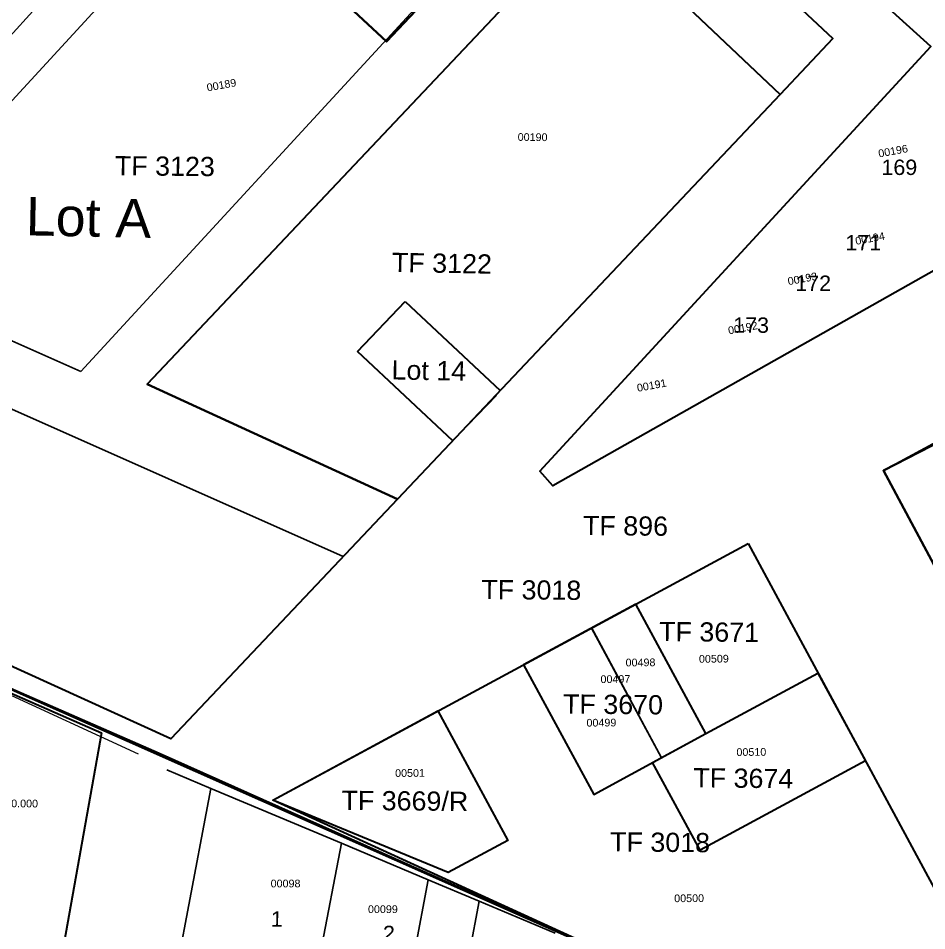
# Model space of a CAD drawing. Header units: metres. Extents: x 0 to 1324930, y 0 to 1631912.
# Drawn here: x 253151.8 to 253270.1, y 1629801 to 1629919.7 of the extents above; entities that cross this region are included whole.
import ezdxf
from ezdxf.enums import TextEntityAlignment as Align

# ---------------------------------------------------------------- set-up
doc = ezdxf.new("R2010")
doc.units = ezdxf.units.M
doc.header["$MEASUREMENT"] = 0
for name, color, linetype in [('historique_numero_parcelle', 7, 'Continuous'), ('limites_parcelles', 7, 'Continuous'), ('limites_sections', 7, 'Continuous'), ('limites_tf', 7, 'Continuous'), ('numero_lot', 7, 'Continuous'), ('numero_parcelle', 7, 'Continuous'), ('toponymie', 7, 'Continuous')]:
    doc.layers.add(name, color=color, linetype=linetype)
doc.layers.add('Numero_TF', color=7, linetype='Continuous', lineweight=0)
doc.layers.add('TF EN HATT', color=5, linetype='Continuous', lineweight=13)
doc.styles.get("Standard").update_dxf_attribs({"font": 'txt.shx'})
doc.styles.add('Style-Arial', font='arial.ttf')
doc.styles.add('Style-txt', font='txt.shx')
doc.styles.add('Styledgn000', font='dgn000.shx')

msp = doc.modelspace()

# ---------------------------------------------------------------- linework, layer by layer
at = {"layer": 'limites_parcelles'}
for p, q in [((253206.49658, 1629978.86074), (253127.88644, 1629892.20027)), ((253130.55365, 1629886.84214), (253203.81078, 1629966.40166)), ((253226.32302, 1629945.86127), (253159.96859, 1629873.79698)), ((253102.68887, 1629890.3186), (253194.12346, 1629849.71547)), ((253159.96859, 1629873.79698), (253130.55365, 1629886.84214)), ((253214.06908, 1629870.68141), (253207.84142, 1629864.19231)), ((253140.06562, 1629837.2331), (253163.47235, 1629826.85024)), ((253171.17838, 1629821.95421), (253176.91013, 1629819.54347)), ((253173.71567, 1629802.7855), (253176.91013, 1629819.54347)), ((253176.91013, 1629819.54347), (253193.8729, 1629812.40904)), ((253193.8729, 1629812.40904), (253190.65067, 1629795.50672)), ((253193.8729, 1629812.40904), (253205.1824, 1629807.65234)), ((253205.1824, 1629807.65234), (253202.43787, 1629793.257)), ((253205.1824, 1629807.65234), (253211.80368, 1629804.86747)), ((253208.80268, 1629789.1489), (253211.80368, 1629804.86747)), ((253211.80368, 1629804.86747), (253221.70325, 1629800.70378)), ((253172.9714, 1629798.88101), (253173.71567, 1629802.7855))]:
    msp.add_line(p, q, dxfattribs=at)
at = {"layer": 'limites_sections', "color": 112, "linetype": 'Continuous', "lineweight": 40, "flags": 128}
msp.add_lwpolyline([(253271.08256, 1630189.80614), (253278.66491, 1630062.12861), (253370.89489, 1630071.74561), (253349.87463, 1629905.00727), (253292.36857, 1629875.25951), (253264.42056, 1629860.90563), (253283.21815, 1629825.84344), (253276.08156, 1629797.15961), (253264.68264, 1629775.42816), (253237.80426, 1629775.92513), (253235.59543, 1629794.86585), (253170.14815, 1629824.10855), (253140.06562, 1629837.2331), (253052.3, 1629847.28), (252785.96832, 1629991.31478), (252450.61003, 1630145.3448), (252531.29723, 1630284.32627), (252789.44045, 1630429.78295), (252981.38964, 1630375.00641), (253177.31661, 1630501.61916), (253238.7921, 1630544.17911), (253271.08256, 1630189.80614)], close=True, dxfattribs=at)
for points in [[(253799.36956, 1630038.16252), (253856.42032, 1629838.7166), (253798.76793, 1629726.38384), (253582.75022, 1629367.14207), (253514.63591, 1629393.29182), (253503.68044, 1629399.74735), (253463.16064, 1629612.88736), (253394.94697, 1629619.27583), (253335.50021, 1629603.46312), (253325.48823, 1629598.58362), (253296.43383, 1629591.04183), (253239.42311, 1629594.89294), (253258.48029, 1629694.07782), (253239.84941, 1629709.10854), (253235.59543, 1629794.86585), (253237.80426, 1629775.92513), (253237.80426, 1629775.92513), (253264.68264, 1629775.42816), (253276.08156, 1629797.15961), (253283.21815, 1629825.84344), (253264.42056, 1629860.90563), (253292.36857, 1629875.25951), (253349.87463, 1629905.00727), (253520.67758, 1630008.00346)], [(252919.31833, 1629642.67521), (253000.11128, 1629763.48946), (253052.3, 1629847.28), (253052.3, 1629847.28), (253140.06562, 1629837.2331), (253140.06562, 1629837.2331), (253235.59543, 1629794.86585), (253239.84941, 1629709.10854), (253258.48029, 1629694.07782), (253239.42311, 1629594.89294), (253296.43383, 1629591.04183), (253325.48823, 1629598.58362), (253335.48931, 1629603.43379), (253394.94697, 1629619.27583), (253463.16064, 1629612.88736), (253503.68044, 1629399.74735), (253514.63591, 1629393.29182), (253582.75022, 1629367.14207), (253645.72438, 1629332.79686), (253610.60438, 1629237.23282), (253568.74235, 1629208.53636), (253491.69353, 1628988.97111), (253348.98947, 1629069.99709), (252794.47787, 1629392.61618)]]:
    msp.add_lwpolyline(points, dxfattribs=at)
at = {"layer": 'limites_tf', "color": 5, "linetype": 'Continuous', "lineweight": 30}
for p, q in [((253195.9795, 1629876.39545), (253202.17818, 1629882.90069)), ((253202.17818, 1629882.90069), (253214.55711, 1629871.31001)), ((253208.37811, 1629864.77456), (253195.9795, 1629876.39545))]:
    msp.add_line(p, q, dxfattribs=at)
at = {"layer": 'limites_tf', "color": 5, "linetype": 'Continuous', "lineweight": 30, "flags": 128}
msp.add_lwpolyline([(253279.70055, 1629891.81331), (253221.40517, 1629858.89505), (253219.69786, 1629860.83999), (253270.61023, 1629916.05365), (253209.83025, 1629971.03682), (253248.55522, 1630016.88203), (253356.89581, 1630066.9584)], dxfattribs=at)
for points in [[(253201.05035, 1629984.01812), (253206.49647, 1629978.86062), (253199.62974, 1629971.59236), (253257.8306, 1629917.10795), (253250.96387, 1629909.83969), (253226.3078, 1629933.18999), (253168.62321, 1629872.13259), (253201.18793, 1629857.17968), (253171.66844, 1629825.98986), (253084.70975, 1629865.59689), (253168.30696, 1629961.02082), (253201.05035, 1629984.01812)], [(253246.81984, 1629851.41), (253276.08156, 1629797.15961), (253264.68264, 1629775.42816), (253237.80426, 1629775.92513), (253235.59543, 1629794.86585), (253184.94575, 1629818.02814), (253246.81984, 1629851.41)], [(253162.64131, 1629826.7623), (253106.85683, 1629514.55332), (253047.72508, 1629526.8267), (252943.76993, 1629595.24506), (252948.57407, 1629643.7587), (252984.06534, 1629707.60922), (253000.11128, 1629763.48946), (252982.9399, 1629796.927), (253050.46066, 1629844.66632), (253100.19733, 1629840.39528), (253139.19914, 1629837.0649), (253162.64131, 1629826.7623)], [(253255.90689, 1629834.55711), (253262.08711, 1629823.12156), (253240.5738, 1629811.49691), (253234.38359, 1629822.93257), (253241.30324, 1629826.67009), (253255.90689, 1629834.55711)]]:
    msp.add_lwpolyline(points, close=True, dxfattribs=at)
at = {"layer": 'limites_tf', "color": 3, "linetype": 'Continuous', "flags": 128}
for points in [[(253226.41184, 1629840.46026), (253235.51527, 1629823.60369)], [(253226.42198, 1629840.38967), (253235.5254, 1629823.53311)]]:
    msp.add_lwpolyline(points, dxfattribs=at)
at = {"layer": 'limites_tf', "color": 5, "linetype": 'Continuous', "lineweight": 40}
msp.add_3dface([(253195.64716, 1629934.24213, 0), (253206.60003, 1629923.98651, 0), (253199.7333, 1629916.71824, 0), (253188.78043, 1629926.97387, 0)], dxfattribs=at)
at = {"layer": 'limites_tf', "color": 5, "linetype": 'Continuous', "lineweight": 30}
for points in [[(253226.3078, 1629933.18999), (253250.96387, 1629909.83969), (253201.18793, 1629857.17968), (253168.62321, 1629872.13259)], [(253286.42646, 1629872.77511), (253295.92209, 1629855.17439), (253273.91619, 1629843.3049), (253264.42056, 1629860.90563)], [(253232.2097, 1629843.51654), (253217.59734, 1629835.60883), (253226.72494, 1629818.7753), (253241.32731, 1629826.6831)], [(253206.43884, 1629829.633), (253215.54237, 1629812.78643), (253207.79794, 1629808.59756), (253184.94575, 1629818.02814)]]:
    msp.add_3dface(points, dxfattribs=at)
at = {"layer": 'TF EN HATT', "linetype": 'Continuous', "ltscale": 39.364261}
msp.add_line((253144.14517, 1629834.71513, -22.10973), (253167.42412, 1629824.05794, -22.10973), dxfattribs=at)

# ---------------------------------------------------------------- texts
at = {"layer": 'historique_numero_parcelle', "color": 7, "lineweight": 0, "style": 'Style-Arial'}
msp.add_text('00189', height=1, rotation=10.56223, dxfattribs=at).set_placement((253176.27465, 1629911.1945), align=Align.TOP_LEFT)
at = {"layer": 'historique_numero_parcelle', "color": 7, "lineweight": 13, "style": 'Style-Arial'}
msp.add_text('00497', height=1, rotation=0.43413, dxfattribs=at).set_placement((253227.59803, 1629834.25811, -1.032), align=Align.TOP_LEFT)
at = {"layer": 'numero_lot', "color": 7, "linetype": 'Continuous', "lineweight": 0, "char_height": 2, "attachment_point": 1, "rotation": 359.8491974, "line_spacing_factor": 0.6, "style": 'Styledgn000'}
for s, insert in [('\\fArial|b0|i0|c00|p39;169', (253264.16614, 1629901.36142)), ('\\fArial|b0|i0|c00|p39;171', (253259.47535, 1629891.54744)), ('\\fArial|b0|i0|c00|p39;172', (253252.95227, 1629886.28065)), ('\\fArial|b0|i0|c00|p39;173', (253244.87248, 1629880.82673))]:
    msp.add_mtext(s, dxfattribs=dict(at, insert=insert))
at = {"layer": 'numero_lot', "color": 7, "lineweight": 0, "char_height": 2, "attachment_point": 1, "rotation": 359.0000236, "line_spacing_factor": 0.6}
for s, insert in [('\\fArial|b0|i0|c00|p39;1', (253184.71818, 1629803.57569)), ('\\fArial|b0|i0|c00|p39;2', (253199.29759, 1629801.69196))]:
    msp.add_mtext(s, dxfattribs=dict(at, insert=insert))
at = {"layer": 'numero_parcelle', "color": 5, "linetype": 'Continuous', "lineweight": 0, "style": 'Style-Arial'}
for s, p in [('00196', (253263.67508, 1629902.61425)), ('00194', (253260.67757, 1629891.23543)), ('00193', (253251.8828, 1629886.00044)), ('00192', (253244.12914, 1629879.59467)), ('00191', (253232.25962, 1629872.12198))]:
    msp.add_text(s, height=1, rotation=10.48413, dxfattribs=at).set_placement(p, align=Align.TOP_LEFT)
at = {"layer": 'numero_parcelle', "color": 5, "lineweight": 0, "style": 'Style-Arial'}
for s, p in [('00498', (253230.8616, 1629836.42061, -1.032)), ('00509', (253240.40926, 1629836.90196)), ('00499', (253225.77399, 1629828.5872, -1.032)), ('00510', (253245.28833, 1629824.76915)), ('00501', (253200.86495, 1629822.03839)), ('00500', (253237.18689, 1629805.74435))]:
    msp.add_text(s, height=1, rotation=0.43413, dxfattribs=at).set_placement(p, align=Align.TOP_LEFT)
at = {"layer": 'numero_parcelle', "color": 5, "linetype": 'Continuous', "lineweight": 40, "insert": (253216.82788, 1629904.79765), "char_height": 1, "attachment_point": 1, "rotation": 359.4900033, "line_spacing_factor": 0.6}
msp.add_mtext('\\fArial|b0|i0|c00|p39;00190', dxfattribs=at)
at = {"layer": 'numero_parcelle', "color": 5, "char_height": 1, "attachment_point": 1, "rotation": 0.0028075, "line_spacing_factor": 0.6, "style": 'Style-txt'}
for s, insert in [('\\fArial|b0|i0|c00|p39;00098', (253184.67115, 1629807.67608)), ('\\fArial|b0|i0|c00|p39;00099', (253197.33948, 1629804.33552))]:
    msp.add_mtext(s, dxfattribs=dict(at, insert=insert))
at = {"layer": 'numero_tf', "color": 4, "linetype": 'Continuous', "lineweight": 0, "style": 'Style-Arial'}
for s, rotation, p in [('TF 896', 359.48, (253225.34214, 1629855.0079)), ('TF 3018', 359.48, (253212.10861, 1629846.68345)), ('TF 3671', 359.3981, (253235.24754, 1629841.21739)), ('TF 3670', 359.48, (253222.74472, 1629831.78911)), ('TF 3674', 359.3981, (253239.70084, 1629822.19287)), ('TF 3669/R', 359.48, (253193.90435, 1629819.25584)), ('TF 3018', 359.48, (253228.86814, 1629813.85319))]:
    msp.add_text(s, height=2.5, rotation=rotation, dxfattribs=at).set_placement(p, align=Align.TOP_LEFT)
at = {"layer": 'numero_tf', "color": 4, "linetype": 'Continuous', "lineweight": 0, "insert": (253164.41664, 1629901.81367), "char_height": 2.5, "attachment_point": 1, "rotation": 359.4799765, "line_spacing_factor": 1.2, "style": 'Style-Arial'}
msp.add_mtext('TF 3123', dxfattribs=at)
at = {"layer": 'numero_tf', "color": 4, "linetype": 'Continuous', "lineweight": 0, "char_height": 2.5, "attachment_point": 1, "rotation": 358.9699952, "style": 'Style-Arial'}
for s, insert in [('TF 3122\\P', (253200.4914, 1629889.2424)), ('Lot 14\\P', (253200.43301, 1629875.26159))]:
    msp.add_mtext(s, dxfattribs=dict(at, insert=insert))
at = {"layer": 'TF EN HATT', "linetype": 'Continuous', "insert": (253152.77647, 1629891.43764, -22.10973), "char_height": 4.999261, "attachment_point": 7, "rotation": 358.8028325, "line_spacing_factor": 1.164024, "style": 'Style-Arial'}
msp.add_mtext('Lot A', dxfattribs=at)
at = {"layer": 'toponymie', "color": 1, "linetype": 'Continuous', "lineweight": 13, "style": 'Style-Arial'}
msp.add_text('253134.130 1629818.257 -0.000', height=1, rotation=359.4681, dxfattribs=at).set_placement((253134.13046, 1629818.25731), align=Align.TOP_LEFT)

doc.saveas('drawing.dxf')
